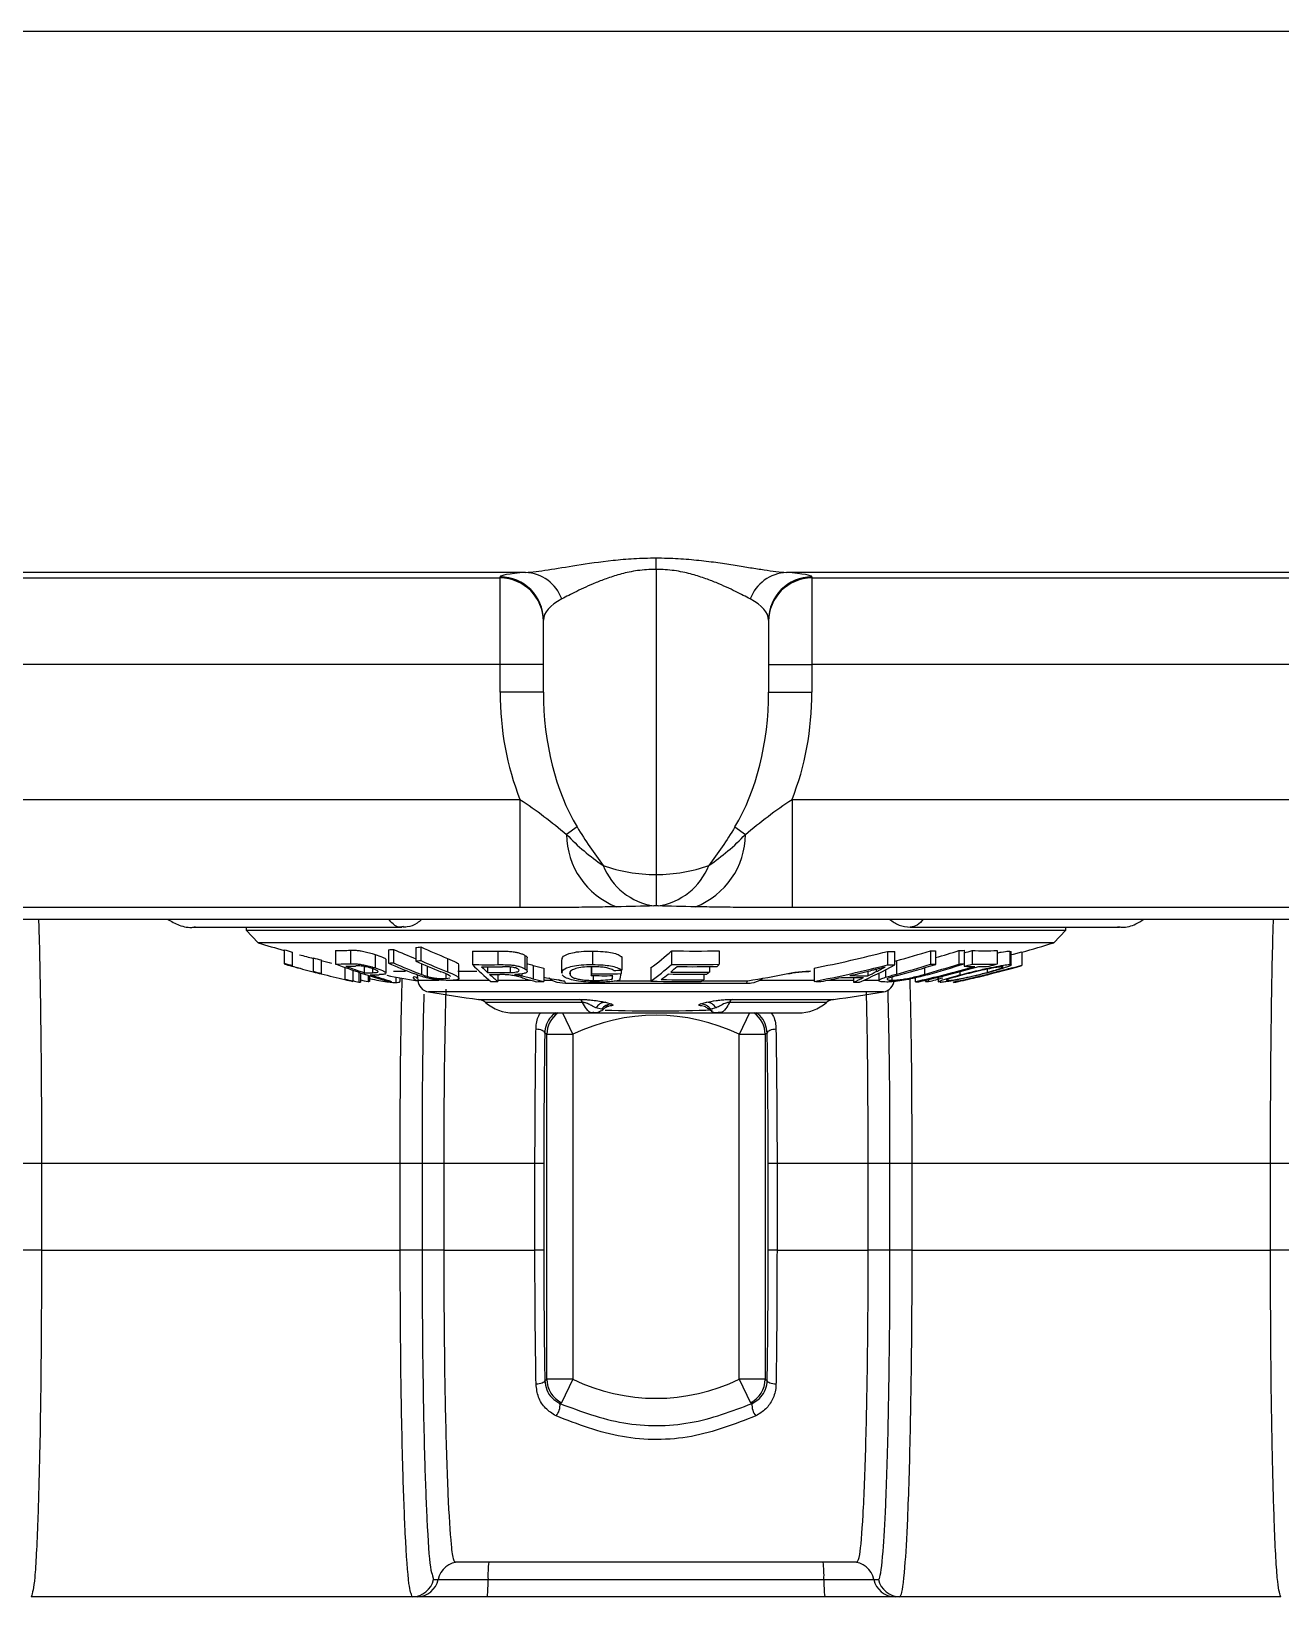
# Model space of a CAD drawing. Header units: millimetres. Extents: x 12 to 854, y 4 to 555.
# Drawn here: x 160.73 to 179.05, y 358.6 to 381.55 of the extents above; entities that cross this region are included whole.
import ezdxf

# ---------------------------------------------------------------- set-up
doc = ezdxf.new("R2010")
doc.units = ezdxf.units.MM

msp = doc.modelspace()

# ---------------------------------------------------------------- linework, layer by layer
at = {"color": 7, "linetype": 'Continuous', "lineweight": 25}
for p, q in [((133.62, 381.55), (206.168, 381.55)), ((169.894, 373.663), (169.894, 373.83)), ((167.982, 373.617), (139.709, 373.617)), ((169.894, 373.663), (169.894, 369.191)), ((200.079, 373.617), (171.806, 373.617)), ((139.729, 373.537), (167.608, 373.537)), ((167.608, 373.537), (167.608, 373.553)), ((167.608, 372.268), (167.608, 373.537)), ((172.18, 373.553), (172.18, 373.537)), ((172.18, 373.537), (200.059, 373.537)), ((172.18, 373.537), (172.18, 372.268)), ((168.243, 371.865), (168.243, 372.918)), ((171.545, 372.918), (171.545, 371.865)), ((167.608, 372.268), (139.736, 372.268)), ((168.243, 372.268), (167.608, 372.268)), ((167.608, 371.865), (167.608, 372.268)), ((171.545, 372.268), (172.18, 372.268)), ((200.052, 372.268), (172.18, 372.268)), ((172.18, 372.268), (172.18, 371.865)), ((168.243, 371.865), (167.608, 371.865)), ((171.545, 371.865), (172.18, 371.865)), ((139.736, 370.29), (167.899, 370.29)), ((167.899, 370.29), (167.899, 368.704)), ((171.889, 370.29), (171.889, 368.704)), ((171.889, 370.29), (200.052, 370.29)), ((168.736, 369.887), (168.583, 369.777)), ((171.051, 369.887), (171.204, 369.777)), ((169.894, 369.191), (169.894, 368.73)), ((167.899, 368.704), (139.753, 368.704)), ((139.795, 368.535), (199.993, 368.535)), ((200.035, 368.704), (171.889, 368.704)), ((163.097, 368.418), (166.167, 368.418)), ((163.885, 368.418), (163.884, 368.372)), ((163.884, 368.372), (164.06, 368.189)), ((163.884, 368.372), (175.904, 368.372)), ((166.19, 368.428), (166.166, 368.423)), ((173.621, 368.418), (176.691, 368.418)), ((175.728, 368.189), (175.904, 368.372)), ((175.904, 368.372), (175.903, 368.418)), ((175.728, 368.189), (164.06, 368.189)), ((164.442, 368.087), (164.442, 367.889)), ((164.558, 368.054), (164.558, 367.856)), ((165.197, 368.076), (165.197, 367.878)), ((165.414, 368.08), (165.414, 367.882)), ((165.972, 368.088), (165.972, 367.89)), ((166.045, 368.093), (166.045, 367.895)), ((166.371, 368.12), (166.371, 367.922)), ((166.444, 368.129), (166.444, 367.93)), ((167.202, 368.068), (167.202, 367.87)), ((167.574, 368.067), (167.574, 367.869)), ((168.963, 368.068), (168.963, 367.87)), ((170.123, 368.071), (170.123, 367.873)), ((170.821, 368.072), (170.821, 367.874)), ((173.287, 368.063), (173.287, 367.866)), ((173.393, 368.063), (173.393, 367.865)), ((173.918, 368.072), (173.918, 367.874)), ((173.994, 368.071), (173.994, 367.873)), ((174.336, 368.076), (174.336, 367.878)), ((174.413, 368.079), (174.413, 367.881)), ((174.528, 368.075), (174.528, 367.877)), ((174.894, 368.076), (174.894, 367.878)), ((175.08, 368.068), (175.1, 368.062)), ((175.08, 368.068), (175.08, 367.87)), ((175.102, 367.864), (175.102, 368.062)), ((175.258, 368.058), (175.258, 367.86)), ((164.442, 367.889), (164.442, 367.879)), ((164.558, 367.856), (164.558, 367.846)), ((164.869, 367.968), (164.869, 367.771)), ((164.985, 367.937), (164.985, 367.741)), ((165.334, 367.828), (165.334, 367.656)), ((165.617, 367.842), (165.617, 367.75)), ((165.774, 368.019), (165.774, 367.822)), ((165.939, 367.744), (165.939, 367.94)), ((166.538, 367.849), (166.538, 367.696)), ((166.837, 367.96), (166.837, 367.763)), ((167.004, 367.67), (167.004, 367.865)), ((167.424, 367.836), (167.424, 367.754)), ((167.755, 367.835), (167.755, 367.753)), ((167.972, 368.005), (167.972, 367.808)), ((168.007, 367.771), (168.007, 367.968)), ((168.091, 367.858), (168.091, 367.662)), ((168.51, 367.943), (168.51, 367.746)), ((168.943, 367.837), (168.943, 367.708)), ((168.95, 367.837), (168.95, 367.736)), ((169.391, 367.985), (169.391, 367.788)), ((169.816, 367.822), (169.816, 367.627)), ((170.676, 367.84), (170.676, 367.759)), ((173.393, 367.919), (173.418, 367.925)), ((173.418, 367.925), (173.418, 367.729)), ((174.414, 368.042), (174.414, 367.845)), ((175.258, 367.86), (175.258, 367.856)), ((164.869, 367.771), (164.869, 367.764)), ((164.985, 367.741), (164.985, 367.734)), ((165.334, 367.656), (165.334, 367.65)), ((165.45, 367.787), (165.45, 367.629)), ((165.45, 367.629), (165.45, 367.623)), ((165.539, 367.756), (165.539, 367.612)), ((165.561, 367.749), (165.561, 367.611)), ((165.672, 367.712), (165.672, 367.62)), ((165.692, 367.706), (165.692, 367.624)), ((165.932, 367.735), (165.921, 367.73)), ((166.045, 367.773), (166.22, 367.773)), ((166.08, 367.687), (166.08, 367.608)), ((166.142, 367.622), (166.142, 367.676)), ((166.394, 367.718), (166.401, 367.64)), ((166.813, 367.732), (166.813, 367.665)), ((166.813, 367.665), (166.872, 367.676)), ((166.987, 367.773), (167.268, 367.773)), ((167.576, 367.724), (167.576, 367.62)), ((167.928, 367.735), (167.928, 367.706)), ((168.25, 367.817), (168.25, 367.621)), ((171.221, 367.591), (168.567, 367.591)), ((168.635, 367.748), (168.635, 367.714)), ((168.972, 367.707), (168.972, 367.637)), ((169.249, 367.707), (169.249, 367.656)), ((169.31, 367.632), (169.816, 367.632)), ((169.382, 367.788), (169.382, 367.737)), ((170.573, 367.632), (171.239, 367.632)), ((170.593, 367.729), (170.593, 367.647)), ((172.211, 367.819), (172.211, 367.624)), ((172.789, 367.679), (172.789, 367.613)), ((172.998, 367.77), (172.998, 367.706)), ((173.124, 367.8), (173.124, 367.767)), ((173.161, 367.745), (173.161, 367.636)), ((173.258, 367.794), (173.258, 367.684)), ((173.352, 367.688), (173.352, 367.641)), ((173.692, 367.674), (173.692, 367.619)), ((173.846, 367.64), (173.846, 367.622)), ((173.891, 367.651), (173.891, 367.62)), ((174.033, 367.685), (174.033, 367.615)), ((174.256, 367.613), (174.256, 367.616)), ((174.256, 367.613), (174.256, 367.607)), ((174.256, 367.605), (174.256, 367.607)), ((174.256, 367.605), (174.256, 367.605)), ((174.35, 367.766), (174.35, 367.718)), ((174.64, 367.695), (174.64, 367.694)), ((174.747, 367.801), (174.747, 367.754)), ((167.807, 367.161), (168.976, 367.161)), ((168.976, 367.161), (170.809, 367.161)), ((169.095, 367.214), (169.013, 367.235)), ((169.151, 367.317), (169.246, 367.29)), ((170.548, 367.292), (170.637, 367.317)), ((170.774, 367.235), (170.699, 367.214)), ((170.809, 367.161), (171.98, 367.161)), ((168.293, 361.791), (168.293, 366.847)), ((168.674, 366.847), (168.293, 366.847)), ((168.674, 366.847), (168.674, 361.791)), ((171.494, 366.847), (171.113, 366.847)), ((171.113, 361.791), (171.113, 366.847)), ((171.494, 366.847), (171.494, 361.791)), ((160.885, 364.954), (160.598, 364.954)), ((166.143, 364.954), (160.885, 364.954)), ((160.885, 364.954), (160.885, 363.684)), ((166.464, 364.954), (166.143, 364.954)), ((166.143, 363.684), (166.143, 364.954)), ((166.782, 364.954), (166.464, 364.954)), ((166.464, 364.954), (166.464, 363.684)), ((168.119, 364.954), (166.782, 364.954)), ((166.782, 364.954), (166.782, 363.684)), ((168.248, 364.954), (168.119, 364.954)), ((168.119, 363.684), (168.119, 364.954)), ((168.248, 364.954), (168.248, 363.684)), ((171.668, 364.954), (171.539, 364.954)), ((171.539, 363.684), (171.539, 364.954)), ((173.005, 364.954), (171.668, 364.954)), ((171.668, 364.954), (171.668, 363.684)), ((173.324, 364.954), (173.005, 364.954)), ((173.005, 363.684), (173.005, 364.954)), ((173.645, 364.954), (173.324, 364.954)), ((173.324, 363.684), (173.324, 364.954)), ((178.903, 364.954), (173.645, 364.954)), ((173.645, 364.954), (173.645, 363.684)), ((178.903, 363.684), (178.903, 364.954)), ((179.19, 364.954), (178.903, 364.954)), ((160.885, 363.684), (160.598, 363.684)), ((160.885, 363.684), (166.143, 363.684)), ((166.464, 363.684), (166.143, 363.684)), ((166.782, 363.684), (166.464, 363.684)), ((166.782, 363.684), (168.119, 363.684)), ((168.248, 363.684), (168.119, 363.684)), ((171.668, 363.684), (171.539, 363.684)), ((171.668, 363.684), (173.005, 363.684)), ((173.324, 363.684), (173.005, 363.684)), ((173.645, 363.684), (173.324, 363.684)), ((173.645, 363.684), (178.903, 363.684)), ((179.19, 363.684), (178.903, 363.684)), ((168.674, 361.791), (168.293, 361.791)), ((168.674, 361.791), (168.509, 361.448)), ((171.494, 361.791), (171.113, 361.791)), ((171.113, 361.791), (171.279, 361.448)), ((172.845, 359.112), (166.943, 359.112)), ((166.632, 358.858), (166.7, 358.858)), ((166.7, 358.858), (167.431, 358.858)), ((167.431, 358.858), (172.356, 358.858)), ((172.356, 358.858), (173.087, 358.858)), ((173.087, 358.858), (173.156, 358.858)), ((166.321, 358.604), (160.735, 358.604)), ((166.39, 358.604), (166.321, 358.604)), ((167.421, 358.604), (166.39, 358.604)), ((172.367, 358.604), (167.421, 358.604)), ((173.398, 358.604), (172.367, 358.604)), ((173.467, 358.604), (173.398, 358.604)), ((179.053, 358.604), (173.467, 358.604))]:
    msp.add_line(p, q, dxfattribs=at)
at = {"color": 8, "linetype": 'Continuous', "lineweight": 25}
for p, q in [((166.457, 367.884), (166.457, 367.725)), ((173.829, 367.823), (173.829, 367.727)), ((165.739, 367.81), (165.739, 367.751)), ((166.401, 367.64), (166.716, 367.64)), ((166.874, 367.64), (167.451, 367.64)), ((167.576, 367.64), (168.057, 367.64)), ((168.25, 367.64), (168.361, 367.64)), ((168.361, 367.64), (168.328, 367.674)), ((171.453, 367.664), (171.427, 367.64)), ((171.427, 367.64), (172.211, 367.64)), ((172.413, 367.64), (172.789, 367.64)), ((172.94, 367.64), (173.161, 367.64)), ((174.895, 367.762), (174.895, 367.761)), ((173.229, 367.469), (166.559, 367.469)), ((167.293, 367.359), (168.774, 367.359)), ((168.817, 367.315), (167.393, 367.315)), ((168.523, 367.161), (168.674, 366.847)), ((172.395, 367.315), (170.971, 367.315)), ((171.014, 367.359), (172.494, 367.359)), ((171.265, 367.161), (171.113, 366.847)), ((166.619, 358.91), (166.632, 358.858))]:
    msp.add_line(p, q, dxfattribs=at)
at = {"color": 7, "linetype": 'Continuous', "lineweight": 25, "flags": 128}
for points in [[(175.102, 368.016), (175.133, 368.024), (175.258, 368.058)], [(165.561, 367.644), (165.614, 367.633), (165.672, 367.62)], [(171.826, 367.739), (171.845, 367.739), (171.848, 367.739)], [(168.263, 366.866), (168.26, 366.877), (168.253, 366.887), (168.24, 366.896), (168.224, 366.904), (168.205, 366.911), (168.183, 366.916), (168.159, 366.92), (168.135, 366.921)], [(171.653, 366.921), (171.629, 366.92), (171.605, 366.916), (171.583, 366.911), (171.563, 366.904), (171.547, 366.896), (171.535, 366.887), (171.527, 366.877), (171.524, 366.866)], [(168.293, 366.847), (168.284, 366.853), (168.263, 366.866)], [(171.524, 366.866), (171.503, 366.853), (171.494, 366.847)], [(168.263, 361.772), (168.26, 361.761), (168.253, 361.751), (168.24, 361.742), (168.224, 361.734), (168.205, 361.727), (168.183, 361.722), (168.159, 361.719), (168.135, 361.717)], [(168.263, 361.772), (168.284, 361.785), (168.293, 361.791)], [(171.494, 361.791), (171.503, 361.785), (171.524, 361.772)], [(171.653, 361.717), (171.629, 361.719), (171.605, 361.722), (171.583, 361.727), (171.563, 361.734), (171.547, 361.742), (171.535, 361.751), (171.527, 361.761), (171.524, 361.772)], [(168.509, 361.448), (168.494, 361.44), (168.486, 361.435)], [(171.302, 361.435), (171.281, 361.446), (171.279, 361.448)]]:
    msp.add_lwpolyline(points, dxfattribs=at)
at = {"color": 8, "linetype": 'Continuous', "lineweight": 25, "flags": 128}
msp.add_lwpolyline([(172.157, 367.773), (172.135, 367.769), (172.134, 367.769)], dxfattribs=at)
at = {"color": 7, "linetype": 'Continuous', "lineweight": 25}
for centre, radius, start, end in [((167.957, 373.025), 0.592, 20.1574, 87.5824), ((171.831, 373.025), 0.592, 92.4176, 159.8426), ((167.608, 372.918), 0.635, 0.0175, 90.0175), ((167.608, 372.902), 0.635, 0.0175, 90.0175), ((172.18, 372.918), 0.635, 89.9825, 179.9825), ((172.18, 372.902), 0.635, 89.9825, 179.9825), ((169.724, 369.782), 1.141, 180.2381, 248.9034), ((170.063, 369.782), 1.141, 291.0966, 359.7619), ((170.006, 369.673), 0.954, 201.6035, 261.4176), ((169.781, 369.673), 0.954, 278.5824, 338.3965), ((169.894, 387.257), 19.94, 252.9889, 254.1332), ((169.869, 386.824), 19.507, 253.8463, 254.2016), ((165.222, 373.166), 5.09, 269.7111, 272.1573), ((165.591, 375.37), 7.292, 272.9901, 273.5648), ((169.922, 376.844), 9.572, 246.1019, 248.2221), ((165.586, 375.433), 7.355, 276.1293, 276.7027), ((170.412, 376.809), 9.544, 245.4373, 248.0016), ((167.436, 383.302), 15.236, 269.1207, 270.518), ((167.732, 370.704), 3.556, 305.8699, 312.2459), ((170.461, 387.047), 18.979, 268.9812, 271.0889), ((168.898, 384.89), 17.39, 280.9827, 284.6181), ((173.368, 379.327), 11.264, 269.5913, 270.1315), ((169.19, 383.231), 15.879, 285.4398, 287.3217), ((174.055, 375.999), 7.928, 269.0073, 269.5596), ((169.477, 383.289), 15.97, 286.4303, 287.7124), ((174.055, 376.01), 7.939, 272.0283, 272.5813), ((169.46, 385.827), 18.462, 285.5652, 285.9347), ((174.692, 372.302), 4.23, 267.7862, 272.7471), ((169.894, 387.257), 19.94, 285.6041, 287.0111), ((169.869, 386.819), 19.693, 254.003, 254.3547), ((169.894, 387.257), 20.131, 254.2872, 254.9491), ((169.695, 386.518), 19.365, 254.6183, 255.568), ((169.894, 387.257), 19.94, 254.8019, 255.4033), ((169.785, 386.405), 19.081, 255.0677, 255.4288), ((169.894, 387.257), 19.94, 255.7484, 256.2018), ((165.222, 373.021), 5.143, 269.714, 272.1352), ((169.298, 378.867), 11.729, 249.5317, 253.44), ((165.322, 372.997), 5.151, 270.2572, 271.8493), ((169.404, 378.942), 11.815, 249.9091, 251.3092), ((165.591, 375.247), 7.366, 272.9596, 273.5284), ((169.812, 376.663), 9.576, 246.3563, 248.7221), ((169.908, 376.703), 9.619, 246.3181, 248.9763), ((165.586, 375.309), 7.429, 276.0669, 276.6345), ((170.314, 376.679), 9.604, 245.7593, 248.1529), ((170.405, 376.686), 9.611, 245.6603, 248.2028), ((169.521, 370.133), 3.24, 224.3058, 230.7806), ((167.436, 383.261), 15.393, 269.1297, 270.5127), ((167.488, 383.254), 15.418, 269.4395, 270.5733), ((169.787, 370.288), 3.465, 225.0112, 227.0013), ((171.344, 380.087), 12.655, 255.1035, 255.8501), ((167.747, 370.516), 3.554, 305.5966, 311.9517), ((167.719, 370.676), 3.77, 309.3396, 311.2261), ((170.461, 387.045), 19.175, 268.9916, 271.0777), ((170.449, 387.045), 19.206, 269.2702, 271.0221), ((168.053, 370.435), 3.771, 316.5512, 317.2193), ((168.899, 384.864), 17.556, 280.876, 284.4753), ((170.309, 373.514), 6.436, 293.5357, 298.6357), ((173.368, 379.245), 11.38, 269.5955, 270.1301), ((169.192, 383.185), 16.024, 285.2918, 287.1552), ((169.25, 383.142), 15.989, 285.1619, 287.2615), ((169.56, 385.779), 18.625, 282.818, 285.6063), ((169.592, 385.78), 18.632, 282.8864, 285.6745), ((169.483, 383.229), 16.1, 285.6589, 287.5431), ((169.538, 383.227), 16.101, 285.621, 287.6227), ((174.055, 375.883), 8.01, 269.0174, 269.5641), ((170.164, 386.604), 19.424, 282.1622, 285.2036), ((174.055, 375.893), 8.02, 272.0076, 272.5549), ((169.46, 385.81), 18.636, 285.4143, 285.7801), ((174.588, 372.123), 4.282, 267.6618, 269.7586), ((174.692, 372.148), 4.274, 267.8088, 272.7191), ((169.932, 386.991), 19.862, 283.6144, 285.5523), ((174.588, 372.124), 4.283, 270.5078, 272.5621), ((170.972, 382.95), 15.691, 283.5182, 285.8497), ((169.673, 385.833), 18.698, 285.8508, 286.2166), ((169.785, 386.395), 19.262, 255.2119, 255.5694), ((169.894, 387.257), 20.131, 255.5445, 255.8861), ((169.692, 386.507), 19.354, 255.923, 256.9856), ((169.82, 386.519), 19.389, 256.6226, 256.9757), ((169.894, 387.257), 20.131, 256.9079, 257.2476), ((168.825, 381.151), 13.932, 255.9822, 256.3574), ((165.568, 368.205), 0.593, 267.1733, 269.3013), ((165.632, 372.925), 5.175, 269.8366, 271.1794), ((165.564, 368.236), 0.625, 279.9428, 281.8624), ((165.732, 372.903), 5.183, 269.7012, 271.165), ((169.349, 378.779), 11.643, 251.7598, 253.3652), ((168.814, 382.357), 14.923, 258.9178, 260.6661), ((166.086, 372.833), 5.211, 268.5564, 269.2267), ((166.59, 367.657), 0.191, 185, 260.4333), ((167.633, 383.237), 15.485, 269.2263, 270.4511), ((167.685, 383.232), 15.508, 269.1499, 269.6962), ((169.49, 369.964), 3.026, 227.7373, 230.768), ((167.888, 383.212), 15.595, 268.4721, 268.8548), ((171.275, 380.032), 12.803, 255.0611, 255.8191), ((171.342, 380.009), 12.768, 255.2458, 255.9853), ((167.888, 383.211), 15.594, 270.9214, 271.3315), ((171.012, 382.752), 15.32, 259.6129, 260.7443), ((168.512, 367.591), 0.0547, 0.3351, 48.4578), ((163.698, 368.845), 5.367, 347.7631, 348.0775), ((169.143, 386.779), 19.072, 269.3995, 270.348), ((169.125, 386.779), 19.044, 269.4722, 270.7729), ((163.62, 368.749), 5.734, 349.0066, 349.5284), ((168.559, 385.897), 18.128, 272.2715, 272.6301), ((163.633, 368.774), 5.842, 348.7838, 349.7752), ((170.357, 387.043), 19.423, 268.4052, 270.5935), ((167.948, 370.391), 3.405, 306.383, 308.6411), ((170.369, 387.043), 19.397, 268.8157, 270.6629), ((170.405, 387.044), 19.315, 269.0195, 270.6933), ((170.417, 387.044), 19.286, 269.087, 270.7698), ((168.589, 370.273), 3.304, 306.5893, 307.3537), ((168.293, 370.748), 3.822, 307.8479, 308.5613), ((171.276, 367.591), 0.0547, 131.5422, 179.6649), ((168.77, 382.781), 15.349, 279.2568, 281.4822), ((172.72, 379.152), 11.539, 267.472, 267.9675), ((168.931, 384.693), 17.405, 281.1975, 282.207), ((172.903, 379.169), 11.491, 268.5471, 270.1705), ((168.915, 384.611), 17.329, 282.7422, 283.7734), ((172.977, 379.18), 11.474, 268.799, 270.1005), ((170.249, 373.537), 6.446, 293.208, 294.6457), ((172.72, 379.141), 11.529, 270.3428, 270.7899), ((170.16, 373.729), 6.658, 295.2257, 296.4326), ((173.197, 367.657), 0.191, 279.5667, 355), ((173.796, 371.948), 4.33, 268.6214, 269.3613), ((173.994, 370.381), 2.763, 266.9356, 267.8615), ((170.151, 381.57), 14.443, 285.0073, 285.864), ((169.919, 386.987), 19.859, 282.6132, 284.5106), ((170.143, 386.601), 19.429, 282.2226, 284.1383), ((170.937, 382.865), 15.616, 282.2698, 283.3633), ((169.894, 387.257), 20.131, 283.363, 284.0551), ((169.894, 387.257), 20.067, 260.4333, 262.5543), ((169.894, 387.257), 20.067, 277.4457, 279.5667), ((167.269, 367.17), 0.191, 49.2733, 82.5543), ((167.807, 367.796), 0.635, 229.2733, 270), ((168.741, 367.285), 0.0809, 21.4652, 66.4003), ((169.16, 367.144), 0.173, 93.0538, 148.2381), ((169.245, 367.102), 0.188, 89.9425, 143.3043), ((169.894, 387.257), 20.067, 267.8707, 272.367), ((170.547, 367.105), 0.187, 35.7666, 89.8115), ((170.627, 367.144), 0.173, 31.7619, 86.9462), ((171.046, 367.285), 0.0809, 113.5997, 158.5348), ((171.98, 367.796), 0.635, 270, 310.7267), ((172.519, 367.17), 0.191, 97.4457, 130.7267), ((169.894, 364.319), 2.807, 64.2488, 115.7512), ((168.675, 361.791), 0.381, 180.0471, 244.2017), ((169.894, 364.319), 2.807, 244.2488, 295.7512), ((171.113, 361.791), 0.381, 295.7983, 359.9529), ((168.243, 361.412), 0.244, 319.4714, 5.4969), ((171.544, 361.412), 0.244, 174.5031, 220.5286), ((167.011, 358.795), 0.317, 90.0129, 168.4844), ((169.248, 358.913), 1.818, 173.7242, 181.7421), ((170.539, 358.913), 1.818, 358.2579, 6.2758), ((172.776, 358.795), 0.317, 11.5156, 89.9871), ((166.321, 358.921), 0.317, 270.0129, 348.4844), ((166.39, 358.921), 0.317, 270.0129, 348.4844), ((165.614, 358.803), 1.818, 353.7242, 1.7421), ((174.174, 358.803), 1.818, 178.2579, 186.2758), ((173.398, 358.921), 0.317, 191.5156, 269.9871), ((173.467, 358.921), 0.317, 191.5156, 269.9871)]:
    msp.add_arc(centre, radius, start, end, dxfattribs=at)
at = {"color": 8, "linetype": 'Continuous', "lineweight": 25}
for centre, radius, start, end in [((166.351, 367.623), 0.0649, 42.6948, 104.5786), ((168.256, 367.699), 0.12, 330.4404, 341.7879), ((171.531, 367.699), 0.12, 198.2121, 209.5596), ((168.675, 366.847), 0.381, 124.631, 179.9524), ((171.113, 366.847), 0.381, 0.0471, 55.3695)]:
    msp.add_arc(centre, radius, start, end, dxfattribs=at)
at = {"color": 7, "linetype": 'Continuous', "lineweight": 25}
for centre, major_axis, ratio, start_param, end_param in [((169.894, 373.553), (2.286, 0), 0.051343, 2.561346, 3.141593), ((169.894, 373.553), (2.286, 0), 0.051343, 0, 0.580246), ((169.894, 372.918), (1.651, 0), 0.343897, 2.561346, 3.141593), ((169.894, 372.918), (1.651, 0), 0.343897, 0, 0.580246), ((169.894, 371.865), (0, -3.223), 0.709296, 4.712389, 5.222756), ((169.894, 371.865), (0, 2.773), 0.595489, 1.570796, 2.364718), ((169.894, 371.865), (0, 2.773), 0.595489, 3.918467, 4.712389), ((169.894, 371.865), (0, 3.223), 0.709296, 4.202022, 4.712389), ((169.894, 370.313), (1.651, 0), 0.68004, 4.224165, 4.712389), ((169.894, 370.313), (1.651, 0), 0.68004, 4.712389, 5.200613), ((169.894, 368.727), (0.0635, 0), 0.051343, 1.570796, 2.05902), ((169.894, 368.727), (0.0635, 0), 0.051343, 1.082573, 1.570796)]:
    msp.add_ellipse(centre, major_axis=major_axis, ratio=ratio, start_param=start_param, end_param=end_param, dxfattribs=at)
for points, knots in [([(167.982, 373.617), (168.077, 373.624), (168.186, 373.638), (168.437, 373.675), (168.578, 373.699), (168.892, 373.749), (169.069, 373.775), (169.361, 373.806), (169.465, 373.815), (169.676, 373.827), (169.784, 373.83), (169.894, 373.83)], [0, 0, 0, 0, 0.25, 0.25, 0.5, 0.5, 0.75, 0.75, 0.875, 0.875, 1, 1, 1, 1]), ([(169.894, 373.83), (170.004, 373.83), (170.113, 373.827), (170.326, 373.815), (170.427, 373.806), (170.621, 373.786), (170.714, 373.774), (170.891, 373.749), (170.974, 373.736), (171.133, 373.711), (171.208, 373.699), (171.349, 373.676), (171.415, 373.666), (171.602, 373.638), (171.711, 373.624), (171.806, 373.617)], [0, 0, 0, 0, 0.125, 0.125, 0.25, 0.25, 0.375, 0.375, 0.5, 0.5, 0.625, 0.625, 0.75, 0.75, 1, 1, 1, 1]), ([(169.894, 373.663), (169.801, 373.663), (169.711, 373.656), (169.539, 373.632), (169.461, 373.615), (169.316, 373.577), (169.249, 373.556), (169.125, 373.513), (169.068, 373.491), (168.907, 373.425), (168.814, 373.381), (168.648, 373.3), (168.576, 373.262), (168.513, 373.229)], [0, 0, 0, 0, 0.125, 0.125, 0.25, 0.25, 0.375, 0.375, 0.5, 0.5, 0.75, 0.75, 1, 1, 1, 1]), ([(171.275, 373.229), (171.212, 373.262), (171.14, 373.3), (170.975, 373.38), (170.882, 373.424), (170.72, 373.491), (170.663, 373.513), (170.539, 373.556), (170.471, 373.577), (170.326, 373.615), (170.247, 373.632), (170.076, 373.656), (169.986, 373.663), (169.894, 373.663)], [0, 0, 0, 0, 0.25, 0.25, 0.5, 0.5, 0.625, 0.625, 0.75, 0.75, 0.875, 0.875, 1, 1, 1, 1]), ([(167.899, 370.29), (168.021, 370.212), (168.137, 370.129), (168.364, 369.956), (168.473, 369.867), (168.583, 369.777)], [0, 0, 0, 0, 0.5, 0.5, 1, 1, 1, 1]), ([(171.204, 369.777), (171.314, 369.867), (171.424, 369.956), (171.65, 370.129), (171.767, 370.212), (171.889, 370.29)], [0, 0, 0, 0, 0.5, 0.5, 1, 1, 1, 1]), ([(168.583, 369.777), (168.664, 369.691), (168.749, 369.611), (168.928, 369.459), (169.022, 369.388), (169.119, 369.322)], [0, 0, 0, 0, 0.5, 0.5, 1, 1, 1, 1]), ([(170.668, 369.322), (170.766, 369.388), (170.859, 369.459), (171.038, 369.611), (171.124, 369.691), (171.204, 369.777)], [0, 0, 0, 0, 0.5, 0.5, 1, 1, 1, 1]), ([(162.735, 368.535), (162.789, 368.503), (162.905, 368.435), (163.055, 368.405), (163.134, 368.422), (163.144, 368.424)], [0, 0, 0, 0, 0.436761, 0.928705, 1, 1, 1, 1]), ([(166.166, 368.426), (166.193, 368.424), (166.274, 368.42), (166.381, 368.463), (166.44, 368.517), (166.461, 368.535)], [0, 0, 0, 0, 0.252702, 0.74166, 1, 1, 1, 1]), ([(169.314, 368.717), (169.205, 368.715), (169.095, 368.713), (168.867, 368.71), (168.749, 368.708), (168.512, 368.706), (168.392, 368.705), (168.148, 368.704), (168.024, 368.704), (167.899, 368.704)], [0, 0, 0, 0, 0.25, 0.25, 0.5, 0.5, 0.75, 0.75, 1, 1, 1, 1]), ([(171.889, 368.704), (171.639, 368.704), (171.396, 368.705), (171.04, 368.708), (170.922, 368.71), (170.693, 368.713), (170.582, 368.715), (170.474, 368.717)], [0, 0, 0, 0, 0.5, 0.5, 0.75, 0.75, 1, 1, 1, 1]), ([(173.319, 368.535), (173.364, 368.502), (173.453, 368.435), (173.565, 368.424), (173.621, 368.418)], [0, 0, 0, 0, 0.501298, 1, 1, 1, 1]), ([(176.662, 368.426), (176.682, 368.423), (176.773, 368.409), (176.912, 368.445), (177.007, 368.51), (177.044, 368.535)], [0, 0, 0, 0, 0.150155, 0.672842, 1, 1, 1, 1]), ([(165.414, 368.08), (165.433, 368.08), (165.464, 368.081), (165.524, 368.077), (165.593, 368.066), (165.672, 368.048), (165.734, 368.032), (165.766, 368.022), (165.774, 368.019)], [0, 0, 0, 0, 0.239487, 0.394994, 0.55197, 0.740757, 0.933962, 1, 1, 1, 1]), ([(167.574, 368.067), (167.609, 368.067), (167.671, 368.067), (167.758, 368.064), (167.828, 368.054), (167.885, 368.041), (167.936, 368.025), (167.959, 368.012), (167.972, 368.005)], [0, 0, 0, 0, 0.251038, 0.434948, 0.563569, 0.691817, 0.835011, 1, 1, 1, 1]), ([(168.521, 367.943), (168.519, 367.954), (168.514, 367.986), (168.592, 368.027), (168.724, 368.056), (168.85, 368.067), (168.933, 368.068), (168.963, 368.068)], [0, 0, 0, 0, 0.169313, 0.488576, 0.688229, 0.887669, 1, 1, 1, 1]), ([(168.963, 368.068), (169.016, 368.067), (169.108, 368.064), (169.233, 368.048), (169.33, 368.023), (169.37, 368), (169.389, 367.987), (169.391, 367.985)], [0, 0, 0, 0, 0.285733, 0.495529, 0.70699, 0.965744, 1, 1, 1, 1]), ([(174.894, 368.041), (174.916, 368.045), (174.989, 368.06), (175.047, 368.067), (175.073, 368.067), (175.08, 368.068)], [0, 0, 0, 0, 0.236868, 0.8078812, 1, 1, 1, 1]), ([(165.414, 367.882), (165.433, 367.882), (165.464, 367.883), (165.524, 367.879), (165.593, 367.868), (165.672, 367.851), (165.734, 367.834), (165.766, 367.824), (165.774, 367.822)], [0, 0, 0, 0, 0.239557, 0.395175, 0.552265, 0.741089, 0.934264, 1, 1, 1, 1]), ([(165.72, 367.817), (165.704, 367.821), (165.678, 367.829), (165.635, 367.839), (165.6, 367.845), (165.551, 367.85), (165.519, 367.849), (165.495, 367.849), (165.488, 367.848)], [0, 0, 0, 0, 0.176911, 0.299398, 0.422033, 0.544144, 0.872664, 1, 1, 1, 1]), ([(165.774, 368.019), (165.814, 368.005), (165.887, 367.98), (165.938, 367.952), (165.934, 367.943), (165.933, 367.94)], [0, 0, 0, 0, 0.455213, 0.843581, 1, 1, 1, 1]), ([(165.774, 367.822), (165.814, 367.808), (165.887, 367.783), (165.938, 367.755), (165.934, 367.746), (165.933, 367.744)], [0, 0, 0, 0, 0.455479, 0.843542, 1, 1, 1, 1]), ([(166.837, 367.96), (166.885, 367.94), (166.96, 367.909), (167.006, 367.877), (167, 367.867), (166.999, 367.865)], [0, 0, 0, 0, 0.593027, 0.912587, 1, 1, 1, 1]), ([(167.574, 367.869), (167.609, 367.869), (167.671, 367.869), (167.758, 367.866), (167.828, 367.857), (167.885, 367.844), (167.936, 367.827), (167.959, 367.815), (167.972, 367.808)], [0, 0, 0, 0, 0.251246, 0.435124, 0.56378, 0.692064, 0.835248, 1, 1, 1, 1]), ([(167.868, 367.806), (167.859, 367.811), (167.843, 367.819), (167.805, 367.828), (167.764, 367.835), (167.708, 367.838), (167.669, 367.837), (167.642, 367.837)], [0, 0, 0, 0, 0.204254, 0.35385, 0.504175, 0.662821, 1, 1, 1, 1]), ([(167.972, 368.005), (167.991, 367.993), (168.012, 367.98), (168.005, 367.969), (168.005, 367.968)], [0, 0, 0, 0, 0.901478, 1, 1, 1, 1]), ([(168.007, 367.882), (168.009, 367.882), (168.025, 367.878), (168.053, 367.87), (168.078, 367.862), (168.091, 367.858)], [0, 0, 0, 0, 0.06377, 0.531309, 1, 1, 1, 1]), ([(168.521, 367.746), (168.519, 367.757), (168.514, 367.789), (168.591, 367.829), (168.724, 367.859), (168.85, 367.869), (168.933, 367.87), (168.963, 367.87)], [0, 0, 0, 0, 0.1690895, 0.4880847, 0.6878036, 0.8873086, 1, 1, 1, 1]), ([(168.979, 367.838), (168.934, 367.837), (168.843, 367.835), (168.734, 367.818), (168.655, 367.789), (168.619, 367.753), (168.63, 367.726), (168.635, 367.714)], [0, 0, 0, 0, 0.184863, 0.37012, 0.550007, 0.802617, 1, 1, 1, 1]), ([(168.963, 367.87), (169.016, 367.869), (169.108, 367.867), (169.233, 367.851), (169.33, 367.826), (169.37, 367.803), (169.389, 367.789), (169.391, 367.788)], [0, 0, 0, 0, 0.2859582, 0.495807, 0.7073245, 0.9660186, 1, 1, 1, 1]), ([(169.277, 367.783), (169.261, 367.792), (169.232, 367.808), (169.157, 367.826), (169.073, 367.836), (169.012, 367.837), (168.979, 367.838)], [0, 0, 0, 0, 0.305643, 0.518814, 0.731981, 1, 1, 1, 1]), ([(173.253, 367.833), (173.218, 367.824), (173.167, 367.81), (173.095, 367.793), (173.059, 367.785), (173.04, 367.78)], [0, 0, 0, 0, 0.498901, 0.749381, 1, 1, 1, 1]), ([(173.124, 367.767), (173.144, 367.778), (173.174, 367.794), (173.217, 367.816), (173.241, 367.828), (173.253, 367.833)], [0, 0, 0, 0, 0.499124, 0.749399, 1, 1, 1, 1]), ([(174.35, 367.718), (174.439, 367.741), (174.589, 367.779), (174.803, 367.826), (174.962, 367.857), (175.047, 367.869), (175.073, 367.869), (175.08, 367.87)], [0, 0, 0, 0, 0.305551, 0.51805, 0.73059, 0.932169, 1, 1, 1, 1]), ([(174.969, 367.837), (174.952, 367.836), (174.919, 367.834), (174.813, 367.815), (174.678, 367.787), (174.522, 367.751), (174.426, 367.726), (174.379, 367.714)], [0, 0, 0, 0, 0.175914, 0.352504, 0.576043, 0.795575, 1, 1, 1, 1]), ([(174.747, 367.754), (174.791, 367.766), (174.866, 367.787), (174.943, 367.812), (174.982, 367.829), (174.986, 367.837), (174.973, 367.837), (174.969, 367.837)], [0, 0, 0, 0, 0.287662, 0.488095, 0.688512, 0.893605, 1, 1, 1, 1]), ([(175.08, 367.87), (175.091, 367.869), (175.112, 367.867), (175.082, 367.85), (175.016, 367.825), (174.91, 367.792), (174.819, 367.767), (174.772, 367.754)], [0, 0, 0, 0, 0.215038, 0.397267, 0.578924, 0.778097, 1, 1, 1, 1]), ([(175.116, 367.82), (175.078, 367.81), (175.021, 367.795), (174.945, 367.775), (174.907, 367.765), (174.888, 367.761)], [0, 0, 0, 0, 0.49999, 0.749996, 1, 1, 1, 1]), ([(174.895, 367.761), (174.914, 367.766), (174.96, 367.778), (175.033, 367.797), (175.089, 367.812), (175.116, 367.82)], [0, 0, 0, 0, 0.249995, 0.624993, 1, 1, 1, 1]), ([(165.692, 367.666), (165.707, 367.663), (165.762, 367.65), (165.863, 367.631), (165.976, 367.614), (166.044, 367.608), (166.072, 367.608), (166.08, 367.608)], [0, 0, 0, 0, 0.096958, 0.369148, 0.641958, 0.900655, 1, 1, 1, 1]), ([(165.739, 367.751), (165.765, 367.752), (165.806, 367.753), (165.826, 367.765), (165.812, 367.78), (165.776, 367.798), (165.738, 367.811), (165.72, 367.817)], [0, 0, 0, 0, 0.340062, 0.51341, 0.687585, 0.851355, 1, 1, 1, 1]), ([(165.921, 367.73), (165.915, 367.729), (165.904, 367.727), (165.885, 367.724), (165.863, 367.723), (165.846, 367.722), (165.837, 367.722)], [0, 0, 0, 0, 0.249916, 0.499952, 0.749544, 1, 1, 1, 1]), ([(166.08, 367.608), (166.109, 367.609), (166.144, 367.61), (166.14, 367.62), (166.139, 367.622)], [0, 0, 0, 0, 0.824119, 1, 1, 1, 1]), ([(166.394, 367.632), (166.38, 367.637), (166.359, 367.645), (166.34, 367.676), (166.334, 367.686)], [0, 0, 0, 0, 0.66487, 1, 1, 1, 1]), ([(166.464, 367.693), (166.442, 367.701), (166.408, 367.712), (166.367, 367.728), (166.347, 367.735), (166.337, 367.739)], [0, 0, 0, 0, 0.497166, 0.748516, 1, 1, 1, 1]), ([(166.457, 367.725), (166.47, 367.72), (166.489, 367.713), (166.516, 367.703), (166.531, 367.699), (166.538, 367.696)], [0, 0, 0, 0, 0.498708, 0.748895, 1, 1, 1, 1]), ([(166.918, 367.639), (166.874, 367.637), (166.809, 367.635), (166.688, 367.646), (166.594, 367.661), (166.518, 367.678), (166.48, 367.689), (166.464, 367.693)], [0, 0, 0, 0, 0.3625174, 0.5452006, 0.7296874, 0.8886713, 1, 1, 1, 1]), ([(166.538, 367.696), (166.553, 367.692), (166.582, 367.684), (166.64, 367.673), (166.705, 367.666), (166.766, 367.662), (166.799, 367.664), (166.813, 367.665)], [0, 0, 0, 0, 0.166435, 0.334662, 0.531547, 0.788252, 1, 1, 1, 1]), ([(166.88, 367.688), (166.88, 367.689), (166.885, 367.695), (166.848, 367.721), (166.785, 367.747), (166.74, 367.765)], [0, 0, 0, 0, 0.051743, 0.328219, 1, 1, 1, 1]), ([(166.837, 367.763), (166.887, 367.743), (166.964, 367.712), (167.009, 367.675), (167, 367.652), (166.959, 367.642), (166.926, 367.639), (166.918, 367.639)], [0, 0, 0, 0, 0.36172, 0.556777, 0.752279, 0.938128, 1, 1, 1, 1]), ([(167.821, 367.704), (167.794, 367.709), (167.745, 367.718), (167.668, 367.723), (167.625, 367.723), (167.603, 367.723)], [0, 0, 0, 0, 0.37802, 0.668075, 1, 1, 1, 1]), ([(167.755, 367.753), (167.788, 367.754), (167.84, 367.757), (167.881, 367.771), (167.891, 367.785), (167.881, 367.798), (167.871, 367.805), (167.868, 367.806)], [0, 0, 0, 0, 0.361864, 0.562226, 0.763437, 0.954117, 1, 1, 1, 1]), ([(167.972, 367.808), (167.987, 367.796), (168.014, 367.777), (168.001, 367.753), (167.95, 367.735), (167.881, 367.727), (167.831, 367.724), (167.821, 367.724)], [0, 0, 0, 0, 0.261262, 0.447603, 0.634531, 0.92493, 1, 1, 1, 1]), ([(167.821, 367.724), (167.839, 367.721), (167.867, 367.717), (167.903, 367.711), (167.92, 367.708), (167.928, 367.706)], [0, 0, 0, 0, 0.495303, 0.746551, 1, 1, 1, 1]), ([(167.975, 367.662), (167.951, 367.669), (167.915, 367.68), (167.863, 367.694), (167.835, 367.7), (167.821, 367.704)], [0, 0, 0, 0, 0.497803, 0.748436, 1, 1, 1, 1]), ([(167.928, 367.706), (167.957, 367.699), (168, 367.688), (168.053, 367.674), (168.078, 367.666), (168.091, 367.662)], [0, 0, 0, 0, 0.497663, 0.748522, 1, 1, 1, 1]), ([(168.567, 367.591), (168.511, 367.596), (168.44, 367.602), (168.376, 367.633), (168.361, 367.64)], [0, 0, 0, 0, 0.774383, 1, 1, 1, 1]), ([(168.454, 367.649), (168.46, 367.646), (168.49, 367.634), (168.523, 367.633), (168.548, 367.632)], [0, 0, 0, 0, 0.227424, 1, 1, 1, 1]), ([(168.654, 367.647), (168.62, 367.658), (168.569, 367.674), (168.535, 367.699), (168.525, 367.711), (168.52, 367.718)], [0, 0, 0, 0, 0.4973674, 0.7460658, 1, 1, 1, 1]), ([(168.635, 367.714), (168.647, 367.702), (168.664, 367.682), (168.734, 367.66), (168.807, 367.647), (168.889, 367.639), (168.944, 367.638), (168.972, 367.637)], [0, 0, 0, 0, 0.320507, 0.489145, 0.658133, 0.826735, 1, 1, 1, 1]), ([(168.994, 367.61), (168.964, 367.611), (168.885, 367.613), (168.76, 367.623), (168.687, 367.639), (168.654, 367.647)], [0, 0, 0, 0, 0.2508553, 0.6609537, 1, 1, 1, 1]), ([(168.972, 367.637), (168.998, 367.637), (169.048, 367.637), (169.144, 367.642), (169.207, 367.65), (169.249, 367.656)], [0, 0, 0, 0, 0.2504239, 0.5010772, 1, 1, 1, 1]), ([(169.363, 367.638), (169.336, 367.634), (169.283, 367.625), (169.193, 367.616), (169.097, 367.611), (169.029, 367.61), (168.994, 367.61)], [0, 0, 0, 0, 0.250205, 0.500573, 0.747167, 1, 1, 1, 1]), ([(171.427, 367.64), (171.383, 367.622), (171.316, 367.595), (171.246, 367.592), (171.221, 367.591)], [0, 0, 0, 0, 0.651575, 1, 1, 1, 1]), ([(171.826, 367.739), (171.859, 367.745), (171.926, 367.757), (172.037, 367.769), (172.114, 367.773), (172.151, 367.773), (172.157, 367.773)], [0, 0, 0, 0, 0.314204, 0.628521, 0.939871, 1, 1, 1, 1]), ([(171.848, 367.739), (171.863, 367.742), (171.904, 367.751), (171.955, 367.757), (171.986, 367.76)], [0, 0, 0, 0, 0.3797, 1, 1, 1, 1]), ([(171.986, 367.76), (171.986, 367.76), (172.018, 367.765), (172.074, 367.768), (172.118, 367.768), (172.134, 367.769)], [0, 0, 0, 0, 0.000204, 0.611835, 1, 1, 1, 1]), ([(173.276, 367.614), (173.238, 367.615), (173.18, 367.617), (173.155, 367.633), (173.171, 367.651), (173.211, 367.669), (173.245, 367.68), (173.258, 367.684)], [0, 0, 0, 0, 0.36167, 0.54636, 0.732868, 0.893698, 1, 1, 1, 1]), ([(173.258, 367.684), (173.284, 367.692), (173.322, 367.703), (173.376, 367.718), (173.404, 367.725), (173.418, 367.729)], [0, 0, 0, 0, 0.497162, 0.748514, 1, 1, 1, 1]), ([(173.874, 367.72), (173.804, 367.701), (173.696, 367.672), (173.53, 367.639), (173.406, 367.621), (173.323, 367.615), (173.286, 367.614), (173.276, 367.614)], [0, 0, 0, 0, 0.359351, 0.552775, 0.746641, 0.930472, 1, 1, 1, 1]), ([(173.333, 367.682), (173.321, 367.678), (173.296, 367.669), (173.279, 367.658), (173.283, 367.648), (173.308, 367.642), (173.339, 367.641), (173.352, 367.641)], [0, 0, 0, 0, 0.167081, 0.33589, 0.535432, 0.795957, 1, 1, 1, 1]), ([(173.432, 367.71), (173.415, 367.705), (173.39, 367.698), (173.357, 367.689), (173.341, 367.684), (173.333, 367.682)], [0, 0, 0, 0, 0.4987051, 0.7488926, 1, 1, 1, 1]), ([(173.352, 367.641), (173.384, 367.642), (173.438, 367.644), (173.538, 367.658), (173.673, 367.684), (173.764, 367.709), (173.829, 367.727)], [0, 0, 0, 0, 0.245003, 0.41349, 0.582317, 1, 1, 1, 1]), ([(174.035, 367.615), (174.034, 367.615), (174.026, 367.617), (174.057, 367.632), (174.136, 367.659), (174.242, 367.69), (174.321, 367.711), (174.35, 367.718)], [0, 0, 0, 0, 0.029666, 0.294386, 0.532736, 0.829832, 1, 1, 1, 1]), ([(174.163, 367.62), (174.151, 367.618), (174.126, 367.614), (174.096, 367.611), (174.071, 367.609), (174.059, 367.609), (174.053, 367.609)], [0, 0, 0, 0, 0.250136, 0.500406, 0.748472, 1, 1, 1, 1]), ([(174.379, 367.714), (174.334, 367.702), (174.259, 367.682), (174.186, 367.658), (174.155, 367.644), (174.15, 367.636), (174.162, 367.635), (174.167, 367.635)], [0, 0, 0, 0, 0.29946, 0.49139, 0.683806, 0.877947, 1, 1, 1, 1]), ([(174.494, 367.685), (174.433, 367.672), (174.342, 367.652), (174.233, 367.631), (174.187, 367.624), (174.163, 367.62)], [0, 0, 0, 0, 0.498903, 0.745514, 1, 1, 1, 1]), ([(174.167, 367.635), (174.183, 367.636), (174.215, 367.638), (174.309, 367.653), (174.427, 367.677), (174.58, 367.711), (174.687, 367.739), (174.747, 367.754)], [0, 0, 0, 0, 0.1706, 0.341537, 0.524404, 0.73468, 1, 1, 1, 1]), ([(174.419, 367.642), (174.437, 367.647), (174.483, 367.657), (174.557, 367.674), (174.612, 367.687), (174.64, 367.694)], [0, 0, 0, 0, 0.249965, 0.624972, 1, 1, 1, 1]), ([(174.607, 367.687), (174.576, 367.68), (174.529, 367.668), (174.466, 367.653), (174.435, 367.646), (174.419, 367.642)], [0, 0, 0, 0, 0.499995, 0.7499975, 1, 1, 1, 1]), ([(174.772, 367.754), (174.727, 367.742), (174.66, 367.725), (174.566, 367.702), (174.518, 367.691), (174.494, 367.685)], [0, 0, 0, 0, 0.489367, 0.74303, 1, 1, 1, 1]), ([(173.324, 364.954), (173.324, 364.971), (173.324, 365.528), (173.32, 366.46), (173.303, 367.207), (173.296, 367.498)], [0, 0, 0, 0, 0.019131, 0.618151, 1, 1, 1, 1]), ([(168.425, 367.161), (168.409, 367.15), (168.354, 367.115), (168.296, 367.024), (168.267, 366.931), (168.264, 366.876), (168.263, 366.866)], [0, 0, 0, 0, 0.155773, 0.516298, 0.914045, 1, 1, 1, 1]), ([(168.774, 367.359), (168.795, 367.359), (168.839, 367.358), (168.915, 367.353), (169.003, 367.344), (169.086, 367.331), (169.131, 367.321), (169.151, 367.317)], [0, 0, 0, 0, 0.1412767, 0.2819467, 0.4686352, 0.7535412, 1, 1, 1, 1]), ([(169.013, 367.235), (169, 367.242), (168.973, 367.255), (168.932, 367.278), (168.893, 367.297), (168.865, 367.307), (168.844, 367.312), (168.828, 367.314), (168.82, 367.314), (168.817, 367.315)], [0, 0, 0, 0, 0.291586, 0.586246, 0.74759, 0.850142, 0.915329, 0.965985, 1, 1, 1, 1]), ([(168.98, 367.167), (169.002, 367.165), (169.034, 367.162), (169.058, 367.179), (169.065, 367.184)], [0, 0, 0, 0, 0.719667, 1, 1, 1, 1]), ([(169.065, 367.184), (169.088, 367.193), (169.112, 367.202), (169.128, 367.221), (169.128, 367.222)], [0, 0, 0, 0, 0.9741674, 1, 1, 1, 1]), ([(169.129, 367.221), (169.132, 367.224), (169.144, 367.237), (169.17, 367.251), (169.194, 367.261), (169.205, 367.263), (169.205, 367.263), (169.205, 367.263)], [0, 0, 0, 0, 0.088438, 0.409479, 0.664625, 0.855622, 1, 1, 1, 1]), ([(169.246, 367.29), (169.259, 367.283), (169.276, 367.274), (169.246, 367.265), (169.207, 367.261), (169.166, 367.26), (169.147, 367.26)], [0, 0, 0, 0, 0.4769238, 0.6613423, 0.8471004, 1, 1, 1, 1]), ([(170.594, 367.26), (170.596, 367.259), (170.604, 367.257), (170.628, 367.247), (170.647, 367.23), (170.657, 367.221)], [0, 0, 0, 0, 0.1450855, 0.5474192, 1, 1, 1, 1]), ([(170.637, 367.317), (170.678, 367.326), (170.734, 367.337), (170.847, 367.351), (170.921, 367.357), (170.979, 367.359), (171.006, 367.359), (171.014, 367.359)], [0, 0, 0, 0, 0.470858, 0.643843, 0.818186, 0.946168, 1, 1, 1, 1]), ([(170.662, 367.227), (170.681, 367.208), (170.72, 367.17), (170.777, 367.166), (170.806, 367.165)], [0, 0, 0, 0, 0.4831138, 1, 1, 1, 1]), ([(170.971, 367.315), (170.966, 367.314), (170.957, 367.314), (170.939, 367.311), (170.913, 367.304), (170.861, 367.283), (170.816, 367.256), (170.785, 367.241), (170.774, 367.235)], [0, 0, 0, 0, 0.048508, 0.096801, 0.175983, 0.321769, 0.75629, 1, 1, 1, 1]), ([(171.524, 366.866), (171.517, 366.912), (171.504, 367.005), (171.443, 367.108), (171.38, 367.148), (171.361, 367.161)], [0, 0, 0, 0, 0.407834, 0.814598, 1, 1, 1, 1]), ([(168.119, 364.954), (168.121, 365.469), (168.123, 366.069), (168.131, 366.7), (168.133, 366.849), (168.135, 366.921)], [0, 0, 0, 0, 0.757753, 0.883191, 1, 1, 1, 1]), ([(171.653, 366.921), (171.659, 366.436), (171.667, 365.871), (171.668, 365.196), (171.668, 365.033), (171.668, 364.954)], [0, 0, 0, 0, 0.757753, 0.883193, 1, 1, 1, 1]), ([(168.263, 366.866), (168.261, 366.72), (168.252, 366.118), (168.25, 365.456), (168.248, 364.954)], [0, 0, 0, 0, 0.242181, 1, 1, 1, 1]), ([(171.539, 364.954), (171.539, 365.113), (171.538, 365.772), (171.53, 366.394), (171.524, 366.866)], [0, 0, 0, 0, 0.242181, 1, 1, 1, 1]), ([(160.885, 363.684), (160.883, 363.196), (160.881, 362.14), (160.861, 360.758), (160.828, 359.596), (160.787, 358.773), (160.752, 358.66), (160.735, 358.604)], [0, 0, 0, 0, 0.183, 0.396179, 0.567466, 0.784147, 1, 1, 1, 1]), ([(166.321, 358.604), (166.305, 358.642), (166.268, 358.727), (166.22, 359.413), (166.179, 360.505), (166.149, 361.934), (166.145, 363.095), (166.143, 363.684)], [0, 0, 0, 0, 0.177185, 0.391856, 0.563908, 0.778577, 1, 1, 1, 1]), ([(166.464, 363.684), (166.464, 363.667), (166.464, 363.109), (166.471, 362.006), (166.497, 360.663), (166.536, 359.63), (166.578, 359.017), (166.608, 358.939), (166.619, 358.91)], [0, 0, 0, 0, 0.0072111, 0.2330027, 0.4587947, 0.6397632, 0.865558, 1, 1, 1, 1]), ([(166.782, 363.684), (166.783, 363.347), (166.785, 362.497), (166.804, 361.214), (166.841, 360.045), (166.883, 359.384), (166.918, 359.139), (166.936, 359.119), (166.943, 359.112)], [0, 0, 0, 0, 0.141119, 0.355659, 0.5702, 0.784741, 0.919302, 1, 1, 1, 1]), ([(168.135, 361.717), (168.128, 362.202), (168.121, 362.767), (168.119, 363.442), (168.119, 363.605), (168.119, 363.684)], [0, 0, 0, 0, 0.757753, 0.883193, 1, 1, 1, 1]), ([(168.248, 363.684), (168.249, 363.525), (168.249, 362.866), (168.257, 362.244), (168.263, 361.772)], [0, 0, 0, 0, 0.242181, 1, 1, 1, 1]), ([(171.524, 361.772), (171.526, 361.918), (171.536, 362.52), (171.538, 363.182), (171.539, 363.684)], [0, 0, 0, 0, 0.242181, 1, 1, 1, 1]), ([(171.668, 363.684), (171.667, 363.169), (171.665, 362.569), (171.657, 361.938), (171.654, 361.789), (171.653, 361.717)], [0, 0, 0, 0, 0.757753, 0.883191, 1, 1, 1, 1]), ([(172.845, 359.112), (172.857, 359.134), (172.886, 359.19), (172.932, 359.738), (172.973, 360.772), (172.996, 361.973), (173.004, 362.978), (173.005, 363.491), (173.005, 363.684)], [0, 0, 0, 0, 0.141127, 0.355667, 0.570206, 0.784744, 0.919304, 1, 1, 1, 1]), ([(173.156, 358.858), (173.16, 358.861), (173.183, 358.877), (173.221, 359.16), (173.259, 359.816), (173.29, 360.681), (173.315, 361.852), (173.324, 363.002), (173.324, 363.613), (173.324, 363.684)], [0, 0, 0, 0, 0.05001, 0.264566, 0.436527, 0.542649, 0.757202, 0.971754, 1, 1, 1, 1]), ([(173.645, 363.684), (173.645, 363.609), (173.644, 362.966), (173.635, 361.755), (173.609, 360.523), (173.576, 359.612), (173.536, 358.922), (173.496, 358.624), (173.471, 358.607), (173.467, 358.604)], [0, 0, 0, 0, 0.028246, 0.242799, 0.457352, 0.563474, 0.735434, 0.94999, 1, 1, 1, 1]), ([(179.053, 358.604), (179.036, 358.659), (179.001, 358.769), (178.96, 359.583), (178.927, 360.74), (178.907, 362.125), (178.904, 363.189), (178.903, 363.684)], [0, 0, 0, 0, 0.213228, 0.429925, 0.60121, 0.814404, 1, 1, 1, 1]), ([(168.428, 361.254), (168.374, 361.288), (168.263, 361.36), (168.159, 361.526), (168.143, 361.654), (168.135, 361.717)], [0, 0, 0, 0, 0.320861, 0.659485, 1, 1, 1, 1]), ([(168.263, 361.772), (168.27, 361.726), (168.283, 361.633), (168.36, 361.513), (168.445, 361.46), (168.486, 361.435)], [0, 0, 0, 0, 0.34115, 0.681404, 1, 1, 1, 1]), ([(171.302, 361.435), (171.34, 361.458), (171.418, 361.505), (171.492, 361.614), (171.521, 361.707), (171.524, 361.762), (171.524, 361.772)], [0, 0, 0, 0, 0.295773, 0.596511, 0.928299, 1, 1, 1, 1]), ([(171.653, 361.717), (171.653, 361.704), (171.649, 361.628), (171.612, 361.499), (171.512, 361.349), (171.41, 361.285), (171.359, 361.254)], [0, 0, 0, 0, 0.071873, 0.402497, 0.701954, 1, 1, 1, 1]), ([(168.486, 361.435), (168.791, 361.321), (169.393, 361.096), (170.412, 361.1), (171.006, 361.324), (171.302, 361.435)], [0, 0, 0, 0, 0.339087, 0.670029, 1, 1, 1, 1]), ([(171.359, 361.254), (171.051, 361.134), (170.435, 360.895), (169.371, 360.891), (168.745, 361.131), (168.428, 361.254)], [0, 0, 0, 0, 0.330191, 0.660704, 1, 1, 1, 1])]:
    msp.add_open_spline(points, degree=3, knots=knots, dxfattribs=at)
for points in [[(168.736, 369.887), (168.858, 369.686), (168.987, 369.499), (169.119, 369.322)], [(171.051, 369.887), (170.929, 369.686), (170.801, 369.499), (170.668, 369.322)], [(169.864, 368.73), (169.692, 368.725), (169.503, 368.721), (169.314, 368.717)], [(170.474, 368.717), (170.284, 368.721), (170.096, 368.725), (169.924, 368.73)]]:
    msp.add_open_spline(points, degree=3, dxfattribs=at)
at = {"color": 8, "linetype": 'Continuous', "lineweight": 25}
for points, knots in [([(160.84, 368.535), (160.844, 368.427), (160.86, 367.949), (160.874, 366.995), (160.883, 365.87), (160.884, 365.263), (160.885, 364.954)], [0, 0, 0, 0, 0.124257, 0.547084, 0.769845, 1, 1, 1, 1]), ([(166.166, 368.423), (166.16, 368.421), (166.117, 368.41), (166.048, 368.445), (165.998, 368.51), (165.979, 368.535)], [0, 0, 0, 0, 0.0861593, 0.6482056, 1, 1, 1, 1]), ([(173.813, 368.535), (173.785, 368.501), (173.726, 368.432), (173.657, 368.424), (173.622, 368.42)], [0, 0, 0, 0, 0.490056, 1, 1, 1, 1]), ([(178.903, 364.954), (178.903, 364.963), (178.903, 365.536), (178.909, 366.668), (178.927, 367.896), (178.943, 368.404), (178.948, 368.535)], [0, 0, 0, 0, 0.006573, 0.428883, 0.85198, 1, 1, 1, 1]), ([(166.143, 364.954), (166.143, 365.038), (166.143, 365.691), (166.149, 366.684), (166.167, 367.411), (166.173, 367.669)], [0, 0, 0, 0, 0.087591, 0.676356, 1, 1, 1, 1]), ([(173.615, 367.653), (173.622, 367.339), (173.641, 366.529), (173.643, 365.552), (173.645, 364.954)], [0, 0, 0, 0, 0.387138, 1, 1, 1, 1]), ([(166.49, 367.436), (166.485, 367.222), (166.469, 366.561), (166.464, 365.654), (166.464, 365.034), (166.464, 364.954)], [0, 0, 0, 0, 0.294301, 0.908609, 1, 1, 1, 1]), ([(166.812, 367.511), (166.804, 367.174), (166.79, 366.565), (166.783, 365.659), (166.783, 365.146), (166.782, 364.954)], [0, 0, 0, 0, 0.436504, 0.7887545, 1, 1, 1, 1]), ([(173.005, 364.954), (173.004, 365.288), (173.002, 366.128), (172.992, 367.032), (172.979, 367.443), (172.978, 367.475)], [0, 0, 0, 0, 0.377416, 0.951191, 1, 1, 1, 1]), ([(168.135, 366.921), (168.135, 366.934), (168.139, 367.01), (168.154, 367.096), (168.196, 367.154), (168.201, 367.161)], [0, 0, 0, 0, 0.161397, 0.903845, 1, 1, 1, 1]), ([(168.98, 367.168), (168.972, 367.166), (168.936, 367.156), (168.877, 367.205), (168.836, 367.28), (168.817, 367.315)], [0, 0, 0, 0, 0.133195, 0.607377, 1, 1, 1, 1]), ([(169.126, 367.223), (169.125, 367.221), (169.121, 367.216), (169.105, 367.215), (169.095, 367.214)], [0, 0, 0, 0, 0.337089, 1, 1, 1, 1]), ([(170.583, 367.261), (170.57, 367.262), (170.537, 367.265), (170.515, 367.274), (170.526, 367.283), (170.544, 367.291), (170.548, 367.292)], [0, 0, 0, 0, 0.178148, 0.44316, 0.875032, 1, 1, 1, 1]), ([(170.699, 367.214), (170.689, 367.214), (170.671, 367.215), (170.663, 367.221), (170.659, 367.223)], [0, 0, 0, 0, 0.549011, 1, 1, 1, 1]), ([(170.971, 367.315), (170.954, 367.283), (170.915, 367.21), (170.856, 367.158), (170.817, 367.167), (170.807, 367.169)], [0, 0, 0, 0, 0.353557, 0.824407, 1, 1, 1, 1]), ([(171.582, 367.161), (171.594, 367.144), (171.643, 367.073), (171.649, 366.986), (171.653, 366.921)], [0, 0, 0, 0, 0.241777, 1, 1, 1, 1])]:
    msp.add_open_spline(points, degree=3, knots=knots, dxfattribs=at)

doc.saveas('drawing.dxf')
